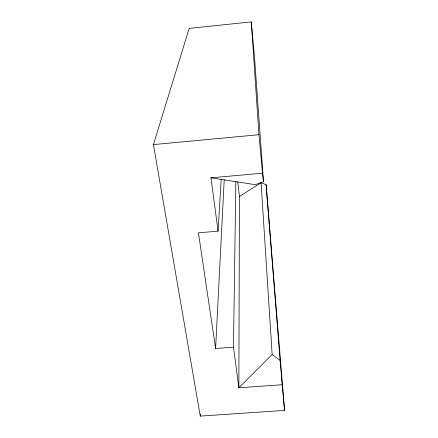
<?xml version="1.0" encoding="UTF-8"?>
<svg xmlns="http://www.w3.org/2000/svg" width="438" height="438" viewBox="0 0 438 438"><rect width="100%" height="100%" fill="white"/><g stroke="black" fill="none" stroke-linecap="round" stroke-linejoin="round"><path stroke-width="0.66" d="M237.779 181.852L239.427 196.492L238.863 387.772L282.187 384.745L284.569 410.406L200.259 416.1L153.431 144.595L189.172 28.388L251.286 21.9L254.577 58.046L263.501 181.754L255.266 184.677L210.985 177.823L218.069 231.154L198.414 232.819L215.611 348.489L233.47 347.17L235.841 181.595M215.611 348.489L224.207 179.854M218.069 231.154L221.201 179.323M200.259 416.1L200.407 414.058M284.569 410.406L266.107 184.754L261.081 182.684L272.146 354.539L238.863 387.772L233.47 347.17M239.427 196.492L261.081 182.684M153.431 144.595L258.946 134.707L251.286 21.9M210.985 177.823L262.521 173.185L263.501 181.754M272.146 354.539L280.079 360.386L282.187 384.745M258.946 134.707L262.521 173.185M266.107 184.754L280.079 360.386"/></g></svg>
